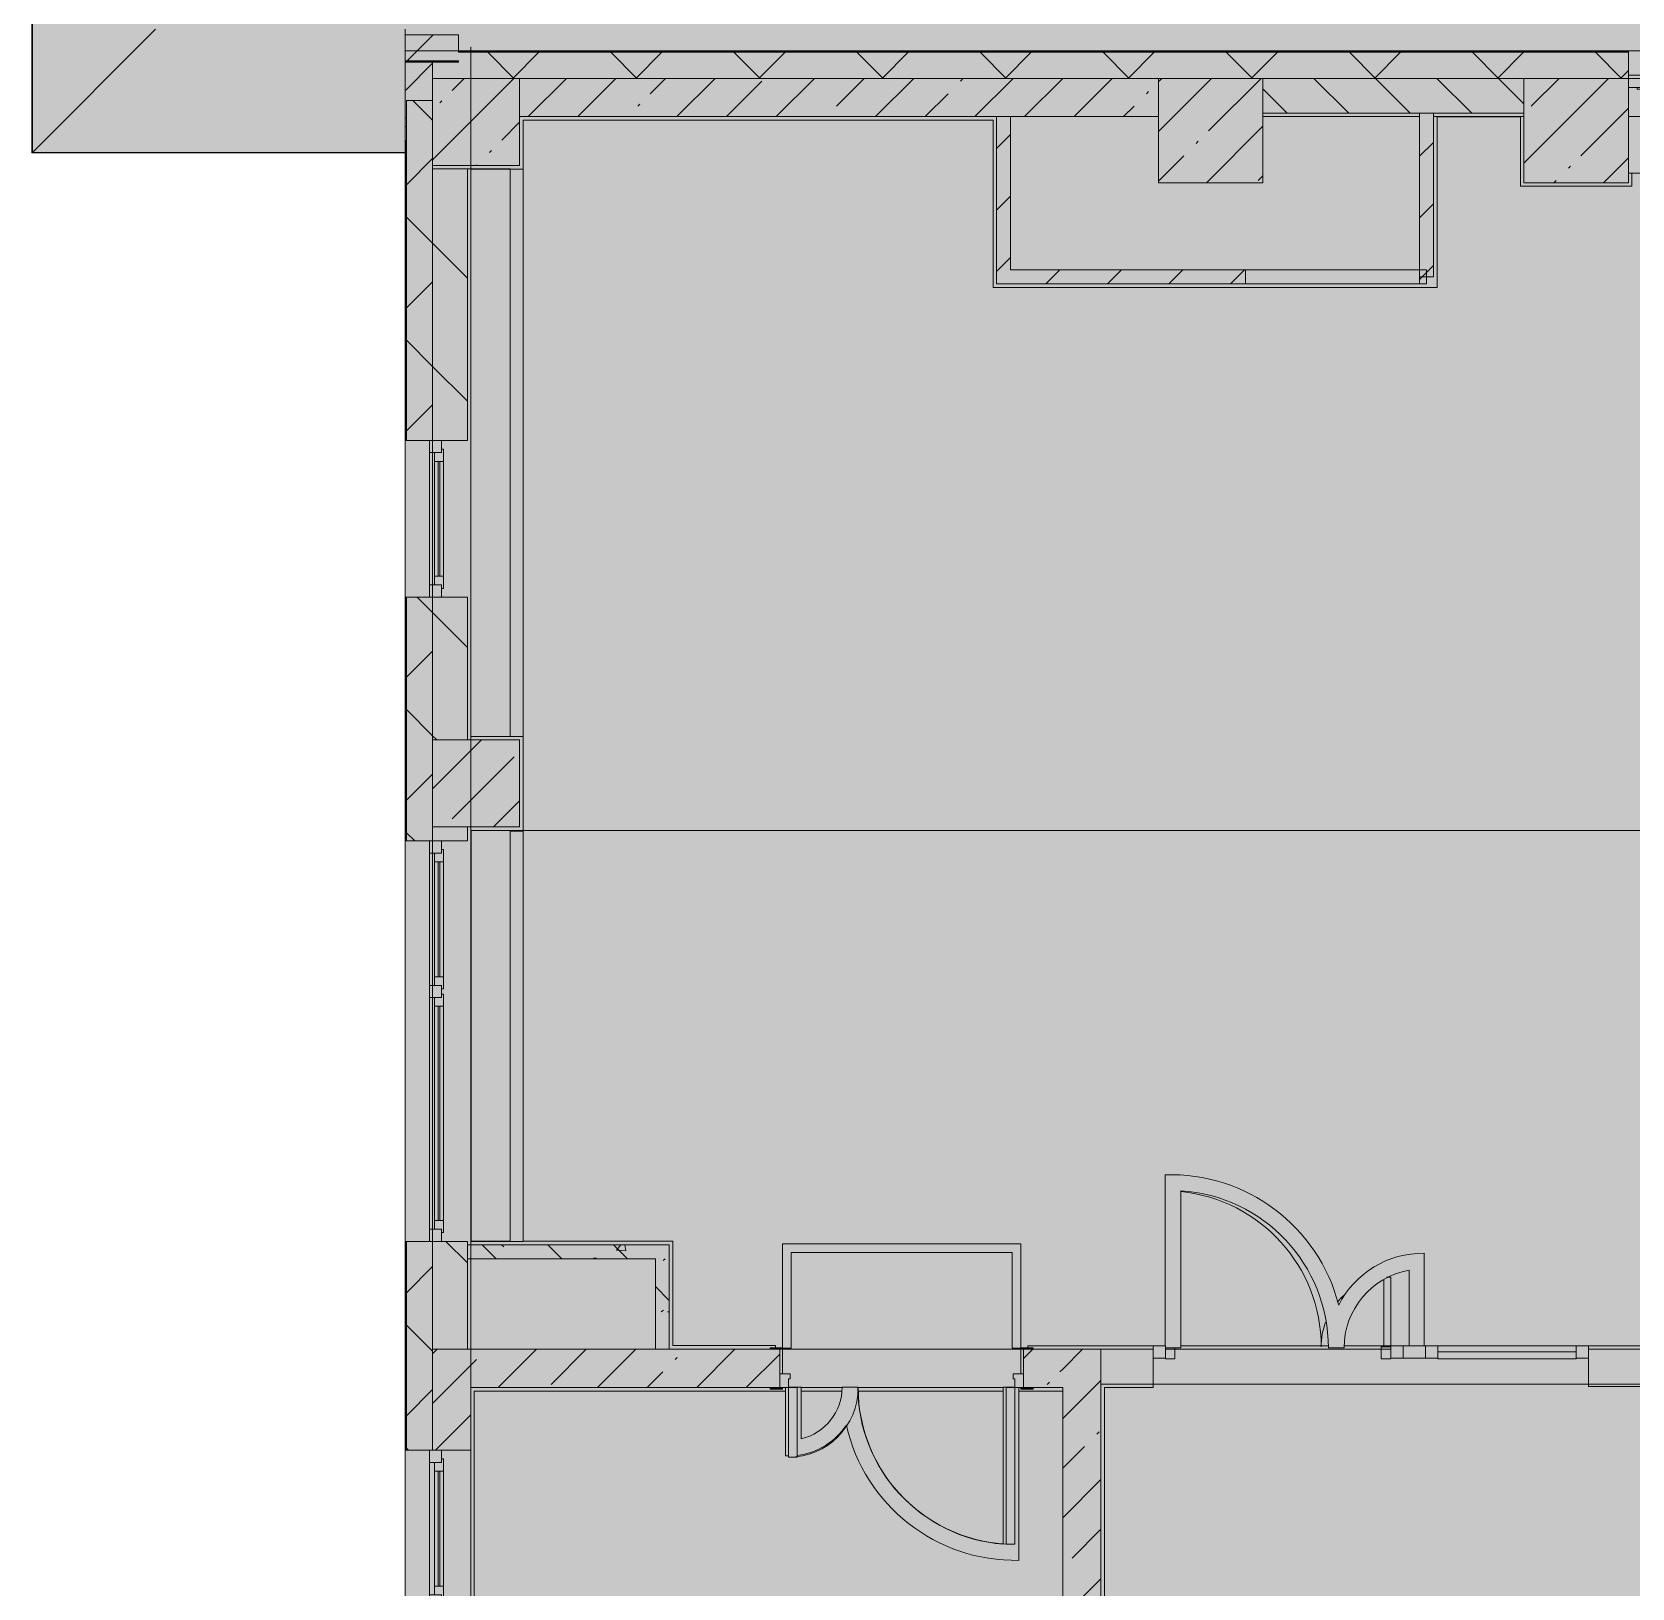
# Model space of a CAD drawing. Header units: millimetres. Extents: x -8624 to 194831, y -8553 to 29000.
# Drawn here: x -2411 to 6781, y 6529 to 15466 of the extents above; entities that cross this region are included whole.
import ezdxf

# ---------------------------------------------------------------- set-up
doc = ezdxf.new("R2010")
doc.units = ezdxf.units.MM
for name, color, linetype, lineweight in [('A-DETL', 7, 'Continuous', 5), ('A-GENM', 7, 'Continuous', 5), ('A-WALL', 7, 'Continuous', 5), ('I-WALL', 7, 'Continuous', 5), ('S-COLS', 7, 'Continuous', 5), ('Оси', 7, 'Continuous', 9)]:
    doc.layers.add(name, color=color, linetype=linetype, lineweight=lineweight)
doc.layers.add('A-DETL-GENF-1', color=7, linetype='Continuous', lineweight=9, true_color=0xc0c0c0, transparency=0.4)
for name, color, linetype, lineweight, true_color in [('A-DETL-GENF-2', 7, 'Continuous', 5, 0xb7b7b7), ('A-DOOR-2', 7, 'Continuous', 5, 0xe2e2e2), ('A-DOOR-3', 7, 'Continuous', 5, 0xb7b7b7), ('A-DOOR-FRAM-1', 7, 'Continuous', 5, 0xe2e2e2), ('A-DOOR-FRAM-3', 7, 'Continuous', 5, 0xb7b7b7), ('A-FLOR-1', 7, 'Continuous', 5, 0xb7b7b7), ('A-GENM-1', 7, 'Continuous', 5, 0x737373), ('A-GENM-2', 7, 'Continuous', 5, 0xa1a1a1), ('A-GLAZ-1', 7, 'Continuous', 5, 0x737373), ('A-GLAZ-CURT-1', 7, 'Continuous', 5, 0x737373), ('A-GLAZ-CWMG-2', 7, 'Continuous', 5, 0x737373), ('A-WALL-1', 7, 'Continuous', 5, 0x737373), ('A-WALL-3', 7, 'Continuous', 9, 0x737373), ('A-WALL-4', 7, 'Continuous', 5, 0xa1a1a1), ('I-WALL-2', 7, 'Continuous', 5, 0x737373), ('I-WALL-3', 7, 'Continuous', 5, 0x787878), ('S-COLS-1', 7, 'Continuous', 5, 0x737373)]:
    doc.layers.add(name, color=color, linetype=linetype, lineweight=lineweight, true_color=true_color)
pattern_1 = [(135, (0, 0), (-353.553, -353.553), [])]
pattern_2 = [(45, (0, 0), (-353.5534, 353.5534), []), (135, (0, 0), (-353.5534, -353.5534), [])]
pattern_3 = [(45, (0, 0), (-285.123, 285.123), []), (45, (285.12, 0), (-285.123, 285.123), [504.031, -100.806, 16.764, -84.042])]
pattern_4 = [(135, (0, 0), (-377.17, -377.17), [533.4, -88.9, 17.78, -88.9]), (135, (0, 376.94), (-377.17, -377.17), []), (50, (0, 0), (637.645, -55.787), [66.675, -733.425]), (355, (0, 0), (-123.35, 668.7), [53.34, -586.74]), (100.451, (53.14, -4.65), (514.3, 612.91), [56.665, -623.315]), (46.184, (0, 177.8), (948.78, -147.15), [100.01, -1100.14]), (96.636, (79.1, 165.5), (830.91, 866), [85, -934.97]), (351.184, (0, 177.8), (830.92, 865.99), [80.01, -880.11]), (21, (88.9, 133.35), (530.65, -357.928), [66.675, -733.425]), (326, (88.9, 133.35), (216.31, 644.66), [53.34, -586.74]), (71.451, (133.1, 103.5), (746.96, 286.724), [56.665, -623.315]), (37.5, (0, 0), (10.8105, 295.9426), [16.764, -562.864, 16.764, -578.866, -588.962]), (37.5, (0, 0), (10.8105, 295.9426), [-1175.258, 16.764, -572.198]), (7.5, (0, 0), (233.869, 350.632), [16.764, -322.834, 16.764, -549.529, -224.472]), (7.5, (0, 0), (233.869, 350.632), [-905.89, 16.764, -207.708]), (327.5, (-198.25, 0), (474.568, -20.051), [16.764, -205.486, 16.764, -676.656, -920.115]), (327.5, (-198.25, 0), (474.568, -20.051), [-915.67, 16.764, -903.35]), (317.5, (-287.15, 0), (518.452, 88.993), [16.764, -272.16, 16.764, -443.738, -653.415]), (317.5, (-287.15, 0), (518.452, 88.993), [-749.427, 16.764, -636.65])]
pattern_5 = [(45, (0, 0), (-176.7767, 176.7767), [])]

# ---------------------------------------------------------------- blocks, each defined once
blk = doc.blocks.new('парапет1 - парапет-18629556-3_1_1_птичка копия 1')
at = {"layer": 'A-GENM'}
for p, q in [((-2411.1, 14772.9), (-2411.1, 27400.1)), ((-268, 14772.9), (-2411.1, 14772.9))]:
    blk.add_line(p, q, dxfattribs=at)
at = {"layer": 'A-GENM-1'}
for p, q in [((-2409.1, 14774.9), (-1701.8, 15482.2)), ((-268, 15482.2), (-268, 15358))]:
    blk.add_line(p, q, dxfattribs=at)
at = {"layer": 'A-GENM-2'}
blk.add_line((-268, 15358), (-268, 14774.9), dxfattribs=at)
blk = doc.blocks.new('BSC_Колонна _Прямоугольная - 500х500-V38-3_1_1_птичка копия 1')
at = {"layer": 'S-COLS'}
h = blk.add_hatch(dxfattribs=at)
h.set_pattern_fill('FP_44', color=256, style=0, pattern_type=2)
h.set_pattern_definition([(45, (-140, -14950), (-285.123, 285.123), []), (45, (145.12, -14950), (-285.123, 285.123), [504.031, -100.806, 16.764, -84.042])])
h.paths.add_polyline_path([(-3.9, -250), (250, -250), (250, 250), (-250, 250), (-250, -250)])
at = {"layer": 'S-COLS-1'}
for p, q in [((250, 250), (-250, 250)), ((-250, 250), (-250, -250)), ((250, -250), (250, 250)), ((-250, -250), (250, -250))]:
    blk.add_line(p, q, dxfattribs=at)
blk = doc.blocks.new('120_Окно_СКБ_1Ст - 120_Окно_СКБ_1Ст 900х2500_h_-20664874-3_1_1_птичка копия 1')
at = {"layer": 'A-GLAZ-1'}
for p, q in [((-450, -127), (-450, -57)), ((-450, -57), (-380, -57)), ((450, -57), (-450, -57)), ((-380, -57), (-380, -127)), ((380, -87), (-380, -87)), ((-380, -87), (-380, -127)), ((-330, -137), (-330, -87)), ((330, -137), (330, -87)), ((380, -127), (380, -57)), ((380, -57), (450, -57)), ((380, -127), (380, -87)), ((450, -57), (450, -127)), ((-380, -127), (-450, -127)), ((-450, -127), (-400, -127)), ((-380, -127), (-400, -127)), ((-400, -127), (-400, -137)), ((-400, -137), (400, -137)), ((400, -137), (-400, -137)), ((-330, -107), (330, -107)), ((330, -117), (-330, -117)), ((450, -127), (380, -127)), ((400, -127), (380, -127)), ((400, -127), (450, -127)), ((400, -137), (400, -127))]:
    blk.add_line(p, q, dxfattribs=at)
blk = doc.blocks.new('120_Окно_СКБ_2Ст - 120_Окно_СКБ_2Ст 2100х2400 _мал створка справа_-22446225-3_1_1_птичка копия 1')
at = {"layer": 'A-GLAZ-1'}
for p, q in [((-1050, -127), (-1050, -57)), ((-1050, -57), (-980, -57)), ((1050, -57), (-1050, -57)), ((-980, -57), (-980, -127)), ((150, -87), (-980, -87)), ((-980, -87), (-980, -127)), ((-930, -137), (-930, -87)), ((100, -137), (100, -87)), ((150, -127), (150, -57)), ((150, -57), (220, -57)), ((150, -127), (150, -87)), ((220, -57), (220, -127)), ((980, -87), (220, -87)), ((220, -87), (220, -127)), ((270, -137), (270, -87)), ((930, -137), (930, -87)), ((980, -127), (980, -57)), ((980, -57), (1050, -57)), ((980, -127), (980, -87)), ((1050, -57), (1050, -127)), ((-980, -127), (-1050, -127)), ((-1050, -127), (-1000, -127)), ((-980, -127), (-1000, -127)), ((-1000, -127), (-1000, -137)), ((-1000, -137), (170, -137)), ((170, -137), (-1000, -137)), ((-930, -107), (100, -107)), ((100, -117), (-930, -117)), ((220, -127), (150, -127)), ((170, -127), (150, -127)), ((170, -127), (200, -127)), ((170, -137), (170, -127)), ((220, -127), (200, -127)), ((200, -127), (200, -137)), ((200, -137), (1000, -137)), ((1000, -137), (200, -137)), ((270, -107), (930, -107)), ((930, -117), (270, -117)), ((1050, -127), (980, -127)), ((1000, -127), (980, -127)), ((1000, -127), (1050, -127)), ((1000, -137), (1000, -127))]:
    blk.add_line(p, q, dxfattribs=at)
blk = doc.blocks.new('120_Окно_СКБ_2Ст - 120_Окно_СКБ_2Ст 2300х2500 _мал створка справа_-22272277-3_1_1_птичка копия 1')
at = {"layer": 'A-GLAZ-1'}
for p, q in [((-1150, -127), (-1150, -57)), ((-1150, -57), (-1080, -57)), ((1150, -57), (-1150, -57)), ((-1080, -57), (-1080, -127)), ((250, -87), (-1080, -87)), ((-1080, -87), (-1080, -127)), ((-1030, -137), (-1030, -87)), ((200, -137), (200, -87)), ((250, -127), (250, -57)), ((250, -57), (320, -57)), ((250, -127), (250, -87)), ((320, -57), (320, -127)), ((1080, -87), (320, -87)), ((320, -87), (320, -127)), ((370, -137), (370, -87)), ((1030, -137), (1030, -87)), ((1080, -127), (1080, -57)), ((1080, -57), (1150, -57)), ((1080, -127), (1080, -87)), ((1150, -57), (1150, -127)), ((-1080, -127), (-1150, -127)), ((-1150, -127), (-1100, -127)), ((-1080, -127), (-1100, -127)), ((-1100, -127), (-1100, -137)), ((-1100, -137), (270, -137)), ((270, -137), (-1100, -137)), ((-1030, -107), (200, -107)), ((200, -117), (-1030, -117)), ((320, -127), (250, -127)), ((270, -127), (250, -127)), ((270, -127), (300, -127)), ((270, -137), (270, -127)), ((320, -127), (300, -127)), ((300, -127), (300, -137)), ((300, -137), (1100, -137)), ((1100, -137), (300, -137)), ((370, -107), (1030, -107)), ((1030, -117), (370, -117)), ((1150, -127), (1080, -127)), ((1100, -127), (1080, -127)), ((1100, -127), (1150, -127)), ((1100, -137), (1100, -127))]:
    blk.add_line(p, q, dxfattribs=at)
blk = doc.blocks.new('110_Дверь_СКБ_2Ст - Д-1 Лестничная клетка EIS60-24280000-3_1_1_птичка копия 1')
at = {"layer": 'A-DOOR-2'}
for points in [[(-637.5, 1010), (-637.5, 110), (-587.5, 110), (-587.5, 1010)], [(612.5, 510), (612.5, 110), (662.5, 110), (662.5, 510)], [(712.5, 30), (697.5, 30), (697.5, -110), (712.5, -110)]]:
    blk.add_hatch(color=256, dxfattribs=at).paths.add_polyline_path(points)
h = blk.add_hatch(color=256, dxfattribs=at)
h.paths.add_polyline_path([(712.5, 110), (662.5, 110), (662.5, 60), (652.5, 60), (652.5, 30), (712.5, 30)])
h.paths.add_polyline_path([(-687.5, 110), (-687.5, 30), (-627.5, 30), (-627.5, 60), (-637.5, 60), (-637.5, 110), (-657.3, 110)])
at = {"layer": 'A-DOOR-FRAM-1'}
for points in [[(-742.5, 118), (-742.5, 110), (-672.5, 110), (-672.5, 118)], [(697.5, 118), (697.5, 110), (767.5, 110), (767.5, 118)], [(-672.5, 30), (-687.5, 30), (-687.5, -110), (-672.5, -110)], [(-672.5, -110), (-742.5, -110), (-742.5, -118), (-672.5, -118)], [(697.5, -110), (697.5, -118), (767.5, -118), (767.5, -110)]]:
    blk.add_hatch(color=256, dxfattribs=at).paths.add_polyline_path(points)
at = {"layer": 'A-DOOR-3'}
for p, q in [((-637.5, 1010), (-637.5, 110)), ((-587.5, 1010), (-637.5, 1010)), ((-587.5, 110), (-587.5, 1010)), ((662.5, 510), (612.5, 510)), ((612.5, 510), (612.5, 110)), ((662.5, 110), (662.5, 510)), ((-637.5, 110), (-587.5, 110)), ((612.5, 110), (662.5, 110))]:
    blk.add_line(p, q, dxfattribs=at)
for centre, radius, start, end in [((-637.5, 110), 900, 0, 90), ((662.5, 110), 400, 90, 180)]:
    blk.add_arc(centre, radius, start, end, dxfattribs=at)
at = {"layer": 'A-DOOR-FRAM-3'}
for p, q in [((-672.5, 118), (-742.5, 118)), ((-742.5, 118), (-742.5, 110)), ((-742.5, 110), (-672.5, 110)), ((-637.5, 110), (-687.5, 110)), ((-687.5, 110), (-687.5, 30)), ((-672.5, 110), (-672.5, 118)), ((-637.5, 60), (-637.5, 110)), ((662.5, 110), (662.5, 60)), ((712.5, 110), (662.5, 110)), ((767.5, 118), (697.5, 118)), ((697.5, 118), (697.5, 110)), ((697.5, 110), (767.5, 110)), ((712.5, 30), (712.5, 110)), ((767.5, 110), (767.5, 118)), ((-687.5, 30), (-627.5, 30)), ((-672.5, 30), (-687.5, 30)), ((-687.5, 30), (-687.5, -110)), ((-672.5, -110), (-672.5, 30)), ((-627.5, 60), (-637.5, 60)), ((-627.5, 30), (-627.5, 60)), ((662.5, 60), (652.5, 60)), ((652.5, 60), (652.5, 30)), ((652.5, 30), (712.5, 30)), ((712.5, 30), (697.5, 30)), ((697.5, 30), (697.5, -110)), ((712.5, -110), (712.5, 30)), ((-672.5, -110), (-742.5, -110)), ((-742.5, -110), (-742.5, -118)), ((-742.5, -118), (-672.5, -118)), ((-687.5, -110), (-672.5, -110)), ((-672.5, -118), (-672.5, -110)), ((697.5, -110), (712.5, -110)), ((767.5, -110), (697.5, -110)), ((697.5, -110), (697.5, -118)), ((697.5, -118), (767.5, -118)), ((767.5, -118), (767.5, -110))]:
    blk.add_line(p, q, dxfattribs=at)
blk = doc.blocks.new('120_Окно_СКБ_1Ст - 120_Окно_СКБ_1Ст_900х2500_h_-20705657-3_1_1_птичка копия 1')
at = {"layer": 'A-GLAZ-1'}
for p, q in [((-450, -127), (-450, -57)), ((-450, -57), (-380, -57)), ((450, -57), (-450, -57)), ((-380, -57), (-380, -127)), ((380, -87), (-380, -87)), ((-380, -87), (-380, -127)), ((-330, -137), (-330, -87)), ((330, -137), (330, -87)), ((380, -127), (380, -57)), ((380, -57), (450, -57)), ((380, -127), (380, -87)), ((450, -57), (450, -127)), ((-380, -127), (-450, -127)), ((-450, -127), (-400, -127)), ((-380, -127), (-400, -127)), ((-400, -127), (-400, -137)), ((-400, -137), (400, -137)), ((400, -137), (-400, -137)), ((-330, -107), (330, -107)), ((330, -117), (-330, -117)), ((450, -127), (380, -127)), ((400, -127), (380, -127)), ((400, -127), (450, -127)), ((400, -137), (400, -127))]:
    blk.add_line(p, q, dxfattribs=at)
blk = doc.blocks.new('BSC_Колонна _Прямоугольная - 500х500-V102-3_1_1_птичка копия 1')
at = {"layer": 'S-COLS'}
h = blk.add_hatch(dxfattribs=at)
h.set_pattern_fill('FP_100', color=256, style=0, pattern_type=2)
h.set_pattern_definition([(45, (-140, -11150), (-285.123, 285.123), []), (45, (145.12, -11150), (-285.123, 285.123), [504.031, -100.806, 16.764, -84.042])])
h.paths.add_polyline_path([(-3.9, -250), (250, -250), (250, 250), (-250, 250), (-250, -250)])
at = {"layer": 'S-COLS-1'}
for p, q in [((250, 250), (-250, 250)), ((-250, 250), (-250, -250)), ((250, -250), (250, 250)), ((-250, -250), (250, -250))]:
    blk.add_line(p, q, dxfattribs=at)
blk = doc.blocks.new('Прямоугольный импост - 50 x 70 мм-V132-3_1_1_птичка копия 1')
at = {"layer": 'A-GLAZ-CWMG-2'}
for p, q in [((-70, 35), (0, 35)), ((-70, -35), (-70, 35)), ((0, 35), (0, -35)), ((0, -35), (-70, -35))]:
    blk.add_line(p, q, dxfattribs=at)
blk = doc.blocks.new('Дверь_Витражная_остекление_ - ДВН_ДАО_Главный вход_1200 в свету-V133-3_1_1_птичка копия 1')
at = {"layer": 'A-DOOR-2'}
blk.add_hatch(color=256, dxfattribs=at).paths.add_polyline_path([(647.5, 30), (647.5, 430), (634.8, 430), (607.5, 415.6), (607.5, 30)])
at = {"layer": 'A-DETL-GENF-2'}
for p, q in [((607.5, 415.6), (607.5, 30)), ((647.5, 430), (634.8, 430)), ((647.5, 35), (647.5, 430)), ((-592.5, -40), (-592.5, 22.6)), ((592.5, -40), (592.5, 30)), ((592.5, 30), (647.5, 30)), ((607.5, 30), (647.5, 30)), ((-647.5, -40), (-592.5, -40)), ((647.5, -40), (592.5, -40))]:
    blk.add_line(p, q, dxfattribs=at)
at = {"layer": 'A-DOOR-3'}
blk.add_line((647.5, 430), (647.5, 35), dxfattribs=at)
for centre, radius, start, end in [((-647.5, 30), 895, 360, 84.26447), ((647.5, 30), 400, 90, 93.42902), ((647.5, 30), 400, 132.2351, 140.38714), ((647.5, 30), 400, 159.41816, 180)]:
    blk.add_arc(centre, radius, start, end, dxfattribs=at)
blk = doc.blocks.new('Системная панель - Стемалит - 40мм-32257327-3_1_1_птичка копия 1')
at = {"layer": 'A-GLAZ-CURT-1'}
for p, q in [((65, 35), (-65, 35)), ((-65, 35), (-65, -35)), ((65, -35), (65, 35)), ((-65, -35), (65, -35))]:
    blk.add_line(p, q, dxfattribs=at)
blk = doc.blocks.new('Прямоугольный импост - 50 x 70 мм-31687886-3_1_1_птичка копия 1')
at = {"layer": 'A-GLAZ-CWMG-2'}
for p, q in [((-35, 35), (35, 35)), ((-35, -35), (-35, 35)), ((35, 35), (35, -35)), ((35, -35), (-35, -35))]:
    blk.add_line(p, q, dxfattribs=at)
blk = doc.blocks.new('Прямоугольный импост - 50 x 70 мм-31701779-3_1_1_птичка копия 1')
at = {"layer": 'A-GLAZ-CWMG-2'}
for p, q in [((0, 35), (-70, 35)), ((-70, 35), (-70, -35)), ((0, -35), (0, 35)), ((-70, -35), (0, -35))]:
    blk.add_line(p, q, dxfattribs=at)
blk = doc.blocks.new('Системная панель - Стекло - 40мм-V134-3_1_1_птичка копия 1')
at = {"layer": 'A-GLAZ-CURT-1'}
for p, q in [((397.5, 0), (-397.5, 0)), ((-397.5, 0), (-397.5, -40)), ((397.5, -40), (397.5, 0)), ((-397.5, -40), (397.5, -40))]:
    blk.add_line(p, q, dxfattribs=at)
blk = doc.blocks.new('Прямоугольный импост - 50 x 70 мм-31702100-3_1_1_птичка копия 1')
at = {"layer": 'A-GLAZ-CWMG-2'}
for p, q in [((-35, 35), (35, 35)), ((-35, -35), (-35, 35)), ((35, 35), (35, -35)), ((35, -35), (-35, -35))]:
    blk.add_line(p, q, dxfattribs=at)
blk = doc.blocks.new('Прямоугольный импост - 50 x 70 мм-31720914-3_1_1_птичка копия 1')
at = {"layer": 'A-GLAZ-CWMG-2'}
blk.add_line((32940, 7920), (32145, 7920), dxfattribs=at)
blk = doc.blocks.new('Зашивка приборов отопления35 - Зашивка приборов отопления-33324623-3_1_1_птичка копия 1')
at = {"layer": 'A-WALL-1'}
for p, q in [((34187.8, 26793.4), (34187.8, 26567.4)), ((37447.8, 26793.4), (34187.8, 26793.4)), ((37447.8, 26567.4), (37447.8, 26793.4)), ((34187.8, 26567.4), (37447.8, 26567.4)), ((37447.8, 26567.4), (34187.8, 26567.4)), ((34187.8, 26567.4), (34187.8, 26492.4)), ((37447.8, 26492.4), (37447.8, 26567.4)), ((34187.8, 26492.4), (37447.8, 26492.4))]:
    blk.add_line(p, q, dxfattribs=at)
blk = doc.blocks.new('Зашивка приборов отопления36 - Зашивка приборов отопления-33324807-3_1_1_птичка копия 1')
at = {"layer": 'A-WALL-1'}
for p, q in [((34187.8, 26793.4), (34187.8, 26567.4)), ((36548.8, 26793.4), (34187.8, 26793.4)), ((36548.8, 26567.4), (36548.8, 26793.4)), ((34187.8, 26567.4), (36548.8, 26567.4)), ((36545.1, 26567.4), (34187.8, 26567.4)), ((34187.8, 26567.4), (34187.8, 26492.4)), ((36545.1, 26492.4), (36545.1, 26567.4)), ((34187.8, 26492.4), (36545.1, 26492.4))]:
    blk.add_line(p, q, dxfattribs=at)

msp = doc.modelspace()

# ---------------------------------------------------------------- hatches: boundary and pattern name
at = {"layer": 'A-DETL-GENF-1'}
for points in [[(-309.4, 14774.9), (-268, 14774.9), (-268, 15358), (38760, 15358), (38760, 23888.3), (33928.1, 23888.3), (33928.1, 27398.1), (-2409.1, 27398.1), (-2409.1, 14774.9), (-1200.5, 14774.9)], [(38005.7, -258), (38310, -258), (38310, 15358), (-268, 15358), (-268, -258), (37114.6, -258)]]:
    msp.add_hatch(color=256, dxfattribs=at).paths.add_polyline_path(points)
at = {"layer": 'A-WALL'}
h = msp.add_hatch(dxfattribs=at)
h.set_pattern_fill('FP_27', color=256, style=0, pattern_type=2)
h.set_pattern_definition(pattern_2)
h.paths.add_polyline_path([(29244, 15200), (32110, 15200), (32110, 15350), (30017, 15349), (30017, 15288), (30010, 15285), (29237, 15288), (29237, 15350), (25610.3, 15349), (25610.3, 15288), (25603.3, 15285), (24430.3, 15288), (24430.3, 15350), (19790, 15349), (19790, 15288), (19783, 15285), (19010, 15288), (19010, 15350), (14783, 15349), (14783, 15288), (14776, 15285), (14603, 15288), (14602.8, 15350), (12860, 15350), (12860, 15200), (29237, 15200)])
h.paths.add_polyline_path([(38310, 15200), (38310, 15350), (37810, 15350), (37810, 15200), (38005.7, 15200)])
h.paths.add_polyline_path([(33104.9, 15200), (33240, 15200), (33235, 15350), (33010, 15350), (33010, 15200)])
h.paths.add_polyline_path([(34660, 15200), (35410, 15200), (35410, 15350), (34660, 15350)])
h.paths.add_polyline_path([(4145.8, 15200), (6760, 15200), (6760, 15350), (40, 15350), (40, 15293), (-110, 15293), (-110, 15200), (2363.7, 15200)])
h.paths.add_polyline_path([(8260, 15200), (8260, 15350), (7660, 15350), (7660, 15200), (7710, 15200)])
h.paths.add_polyline_path([(9760, 15200), (9760, 15350), (9160, 15350), (9160, 15200), (9492.1, 15200)])
h.paths.add_polyline_path([(33610, 15200), (33760, 15200), (33760, 15350), (33610, 15350)])
h = msp.add_hatch(dxfattribs=at)
h.set_pattern_fill('FP_25', color=256, style=0, pattern_type=2)
h.set_pattern_definition([(135, (0, 0), (-176.7767, -176.7767), [])])
h.paths.add_polyline_path([(13056.3, 15000), (13710, 15000), (13710, 15200), (12860, 15200), (12860, 15000), (12961.3, 15000)])
h.paths.add_polyline_path([(5560, 15000), (6160, 15000), (6160, 15200), (4660, 15200), (4660, 15000)])
h.paths.add_polyline_path([(7660, 15000), (8260, 15000), (8260, 15200), (7660, 15200)])
h.paths.add_polyline_path([(9760, 15000), (9760, 15200), (9160, 15200), (9160, 15000), (9492.1, 15000)])
h = msp.add_hatch(dxfattribs=at)
h.set_pattern_fill('FP_27', color=256, style=0, pattern_type=2)
h.set_pattern_definition(pattern_2)
h.paths.add_polyline_path([(-268, 14973), (-260, 14973), (-260, 15073), (-268, 15073), (-268, 15051.7)])
h = msp.add_hatch(dxfattribs=at)
h.set_pattern_fill('FP_27', color=256, style=0, pattern_type=2)
h.set_pattern_definition(pattern_2)
h.paths.add_polyline_path([(-260, -100), (-110, -100), (-110, 5220), (-260, 5220), (-260, 356.9)])
h.paths.add_polyline_path([(-110, 7320), (-110, 8520), (-260, 8520), (-260, 7320)])
h.paths.add_polyline_path([(-260, 10820), (-110, 10820), (-110, 12220), (-260, 12220), (-260, 11241.9)])
h.paths.add_polyline_path([(-260, 13120), (-110, 13120), (-110, 15073), (-260, 15073), (-260, 13418.9)])
h = msp.add_hatch(dxfattribs=at)
h.set_pattern_fill('FP_27', color=256, style=0, pattern_type=2)
h.set_pattern_definition(pattern_2)
h.paths.add_polyline_path([(-260, 14923), (-260, 14973), (-268, 14973), (-268, 14923)])
at = {"layer": 'I-WALL'}
h = msp.add_hatch(dxfattribs=at)
h.set_pattern_fill('FP_27', color=256, style=0, pattern_type=2)
h.set_pattern_definition(pattern_2)
h.paths.add_polyline_path([(-257.7, 15300), (40, 15300), (40, 15450), (-268, 15450), (-268, 15300)])
h = msp.add_hatch(dxfattribs=at)
h.set_pattern_fill('FP_23', color=256, style=0, pattern_type=2)
h.set_pattern_definition(pattern_3)
h.paths.add_polyline_path([(-260, 15073), (-110, 15073), (-110, 15293), (-268, 15293), (-263, 15073)])
h = msp.add_hatch(dxfattribs=at)
h.set_pattern_fill('FP_23', color=256, style=0, pattern_type=2)
h.set_pattern_definition(pattern_3)
h.paths.add_polyline_path([(4060, 14980), (4060, 15200), (390, 15200), (390, 14980), (3210, 14980)])
h = msp.add_hatch(dxfattribs=at)
h.set_pattern_fill('FP_28', color=256, style=0, pattern_type=2)
h.set_pattern_definition(pattern_5)
h.paths.add_polyline_path([(5640, 14060), (5640, 15000), (5560, 15000), (5560, 14060)])
h = msp.add_hatch(dxfattribs=at)
h.set_pattern_fill('FP_28', color=256, style=0, pattern_type=2)
h.set_pattern_definition(pattern_5)
h.paths.add_polyline_path([(3210, 14100), (3210, 14980), (3130, 14980), (3130, 14100)])
h = msp.add_hatch(dxfattribs=at)
h.set_pattern_fill('FP_26', color=256, style=0, pattern_type=2)
h.set_pattern_definition(pattern_1)
h.paths.add_polyline_path([(90, 7900), (90, 8520), (-110, 8520), (-110, 7900)])
h.paths.add_polyline_path([(-110, 10820), (90, 10820), (90, 10900), (-110, 10900)])
h.paths.add_polyline_path([(-110, 11400), (90, 11400), (90, 12220), (-110, 12220), (-110, 11786.2)])
h.paths.add_polyline_path([(90, 13120), (90, 14680), (-110, 14680), (-110, 13120)])
h = msp.add_hatch(dxfattribs=at)
h.set_pattern_fill('FP_28', color=256, style=0, pattern_type=2)
h.set_pattern_definition(pattern_5)
h.paths.add_polyline_path([(4560, 14020), (4560, 14100), (3130, 14100), (3130, 14020), (4145.8, 14020)])
h.paths.add_polyline_path([(5600, 14020), (5600, 14100), (5560, 14100), (5560, 14020)])
h = msp.add_hatch(dxfattribs=at)
h.set_pattern_fill('FP_23', color=256, style=0, pattern_type=2)
h.set_pattern_definition(pattern_3)
h.paths.add_polyline_path([(-110, -100), (110, -100), (110, 5220), (-110, 5220), (-110, 356.9)])
h.paths.add_polyline_path([(110, 7320), (110, 7900), (-110, 7900), (-110, 7320)])
h = msp.add_hatch(dxfattribs=at)
h.set_pattern_fill('FP_23', color=256, style=0, pattern_type=2)
h.set_pattern_definition(pattern_3)
h.paths.add_polyline_path([(3340, 7680), (3510, 7680), (3510, 7900), (3285, 7900), (3285, 7680)])
h.paths.add_polyline_path([(136.1, 7680), (1885, 7680), (1885, 7900), (110, 7900), (110, 7680)])
h = msp.add_hatch(dxfattribs=at)
h.set_pattern_fill('FP_23', color=256, style=0, pattern_type=2)
h.set_pattern_definition(pattern_3)
h.paths.add_polyline_path([(3510, -100), (3730, -100), (3730, 7900), (3510, 7900), (3510, 120)])
h = msp.add_hatch(dxfattribs=at)
h.set_pattern_fill('FP_26', color=256, style=0, pattern_type=2)
h.set_pattern_definition(pattern_1)
h.paths.add_polyline_path([(6530, 7700), (7660, 7700), (7660, 7900), (6530, 7900)])
h.paths.add_polyline_path([(16660, 7700), (16660, 7900), (15009.3, 7900), (15009.3, 7700), (16620.5, 7700)])
h.paths.add_polyline_path([(10560, 7700), (12160, 7700), (12160, 7900), (11460, 7900), (11460, 7830), (10660, 7830), (10660, 7900), (8260, 7900), (8260, 7700), (9860, 7700)])
h.paths.add_polyline_path([(13569.3, 7700), (13569.3, 7900), (12760, 7900), (12760, 7700), (13056.3, 7700)])
h.paths.add_polyline_path([(3730, 7700), (4030, 7700), (4030, 7900), (3730, 7900)])
at = {"layer": 'I-WALL-3'}
h = msp.add_hatch(dxfattribs=at)
h.set_pattern_fill('FP_33', color=256, style=0, pattern_type=2)
h.set_pattern_definition(pattern_4)
h.paths.add_polyline_path([(1170, 8420), (1250, 8420), (1250, 8500), (90, 8500), (90, 8420), (581.6, 8420)])
h = msp.add_hatch(dxfattribs=at)
h.set_pattern_fill('FP_33', color=256, style=0, pattern_type=2)
h.set_pattern_definition(pattern_4)
h.paths.add_polyline_path([(1250, 7900), (1250, 8420), (1170, 8420), (1170, 7900)])
at = {"layer": 'S-COLS'}
h = msp.add_hatch(dxfattribs=at)
h.set_pattern_fill('FP_23', color=256, style=0, pattern_type=2)
h.set_pattern_definition(pattern_3)
h.paths.add_polyline_path([(4060, 14600), (4660, 14600), (4660, 15200), (4060, 15200)])
h = msp.add_hatch(dxfattribs=at)
h.set_pattern_fill('FP_23', color=256, style=0, pattern_type=2)
h.set_pattern_definition(pattern_3)
h.paths.add_polyline_path([(6760, 14600), (6760, 15200), (6160, 15200), (6160, 14600)])

# ---------------------------------------------------------------- linework, layer by layer
at = {"layer": 'A-DETL'}
for p, q in [((-2409.1, 27398.1), (-2409.1, 14774.9)), ((-268, 14774.9), (-268, 15358)), ((-268, 15358), (38310, 15358)), ((-2409.1, 14774.9), (-268, 14774.9))]:
    msp.add_line(p, q, dxfattribs=at)
at = {"layer": 'A-FLOR-1'}
for p, q in [((3111, 14959), (411, 14959)), ((411, 14959), (411, 14679)), ((3111, 13999), (3111, 14959)), ((6140, 14979), (5661, 14979)), ((5661, 14979), (5661, 13999)), ((6140, 14580), (6140, 14979)), ((12941.2, 14980), (6760, 14980)), ((110, 14680), (110, 11420)), ((335, 14680), (110, 14680)), ((335, 11420), (335, 14680)), ((6760, 14655), (12941.2, 14655)), ((6780, 14655), (6780, 14580)), ((6780, 14580), (6140, 14580)), ((5661, 13999), (3111, 13999)), ((110, 11420), (335, 11420)), ((411, 11419), (411, 10880)), ((111, 10880), (111, 8521)), ((335, 10880), (111, 10880)), ((335, 8521), (335, 10880)), ((12961.3, 10880), (336, 10880)), ((4098.1, 8902), (4098.1, 7920)), ((4188.1, 7907.6), (4188.1, 8810.8)), ((111, 8521), (335, 8521)), ((411, 8521), (1270, 8521)), ((1270, 8521), (1270, 7921)), ((1899.8, 8506.5), (1899.8, 7908)), ((3269.7, 8506.5), (1899.8, 8506.5)), ((1949.8, 7906.5), (1949.8, 8456.5)), ((1949.8, 8456.5), (3219.7, 8456.5)), ((3219.7, 8456.5), (3219.7, 7906.5)), ((3269.7, 7906.5), (3269.7, 8506.5)), ((5587.3, 7920), (5587.3, 8451.5)), ((5499.8, 8354.4), (5499.8, 7920)), ((1270, 7921), (1860, 7921)), ((1860, 7921), (1860, 7908)), ((1900, 7906.5), (1949.8, 7906.5)), ((3219.7, 7906.5), (3269.7, 7906.5)), ((3310, 7908), (3310, 7920)), ((3310, 7920), (4030, 7920)), ((4100, 7907.6), (4188.1, 7907.6)), ((4188.1, 7920), (5035.7, 7920)), ((5036.4, 7907.6), (5126.4, 7907.6)), ((5127.4, 7920), (5395, 7920)), ((13584.2, 7920), (6530, 7920)), ((1917, 7659), (130, 7659)), ((130, 7659), (130, 5520)), ((1917, 7680), (1917, 7288.3)), ((2007, 7682.7), (1935, 7682.7)), ((2007, 7385.6), (2007, 7682.7)), ((2240.9, 7659), (2007, 7659)), ((2333.2, 7682.7), (2243.2, 7682.7)), ((3168.2, 7659), (2334.6, 7659)), ((3235, 7682.7), (3168.2, 7682.7)), ((3168.2, 7682.7), (3168.2, 6780.4)), ((3258.2, 6687.9), (3258.2, 7680)), ((3510, 7659), (3258.2, 7659)), ((4030, 7680), (3750, 7680)), ((3750, 7680), (3750, 140.5)), ((4030, 7700), (4030, 7680)), ((6530, 7685.5), (6530, 7700)), ((7015, 7685.5), (6530, 7685.5))]:
    msp.add_line(p, q, dxfattribs=at)
for centre, radius, start, end in [((4131.4, 7907.6), 995, 14.33829, 91.91881), ((4131.4, 7907.6), 905, 360, 86.40894), ((5580.4, 7907.6), 544, 89.27649, 153.06648), ((5580.4, 7907.6), 454, 100.22924, 180), ((1938.2, 7682.7), 305, 283.0427, 0), ((3238.2, 7682.7), 905, 180, 265.56313), ((1938.2, 7682.7), 395, 276.84991, 326.45952), ((3238.2, 7682.7), 995, 192.67054, 271.1511), ((1938.2, 7682.7), 395, 266.92799, 269.53797)]:
    msp.add_arc(centre, radius, start, end, dxfattribs=at)
at = {"layer": 'A-WALL-1'}
for p, q in [((6760, 15200), (6760, 15358)), ((390, 15200), (4660, 15200)), ((4660, 15200), (4660, 15000)), ((6160, 15000), (6160, 15200)), ((6760, 15200), (6160, 15200)), ((4660, 15000), (5560, 15000)), ((5640, 15000), (6160, 15000)), ((-268, 14772.9), (-268, -258)), ((-110, 14680), (-110, 14700)), ((-268, 13120), (-110, 13120)), ((-110, 13120), (-110, 12220)), ((-110, 12220), (-268, 12220)), ((-268, 10820), (-110, 10820)), ((-110, 10820), (-110, 8520)), ((-110, 8520), (-268, 8520)), ((-268, 7320), (-110, 7320))]:
    msp.add_line(p, q, dxfattribs=at)
at = {"layer": 'A-WALL-3'}
for p, q in [((40, 15358), (40, 15350)), ((6760, 15353), (40, 15353)), ((6760, 15350), (40, 15350)), ((-268, 15300), (40, 15300)), ((-268, 15295), (40, 15295)), ((40, 15293), (-110, 15293)), ((-110, 15293), (-110, 15200)), ((40, 15300), (40, 15293)), ((6160, 15200), (4660, 15200)), ((4660, 15200), (6160, 15200)), ((-260, 15073), (-260, 13120)), ((-260, 15073), (-110, 15073)), ((5640, 15000), (5560, 15000)), ((-268, 14973), (-260, 14973)), ((-268, 14923), (-260, 14923)), ((3210, 14980), (3130, 14980)), ((-268, 14843), (-260, 14843)), ((-263, 14843), (-263, 13120)), ((-110, 13120), (-110, 14680)), ((-263, 12220), (-263, 10820)), ((-260, 12220), (-260, 10820)), ((-110, 11400), (-110, 12220)), ((-110, 10820), (-110, 10900)), ((-263, 8520), (-263, 7320)), ((-260, 8520), (-260, 7320)), ((-110, 7320), (-110, 8520)), ((90, 8500), (90, 8420)), ((-110, 7900), (90, 7900)), ((1170, 7900), (1250, 7900)), ((3730, 7900), (3730, 7700))]:
    msp.add_line(p, q, dxfattribs=at)
at = {"layer": 'A-WALL-4'}
msp.add_line((14533, 15358), (40, 15358), dxfattribs=at)
at = {"layer": 'I-WALL-2'}
for p, q in [((40, 15450), (-268, 15450)), ((40, 15358), (40, 15450)), ((-268, 15293), (-110, 15293)), ((4060, 15200), (390, 15200)), ((4060, 14980), (4060, 15200)), ((6760, 15200), (7660, 15200)), ((5560, 15000), (5560, 14020)), ((5640, 14060), (5640, 15000)), ((390, 14980), (3130, 14980)), ((3130, 14980), (3130, 14020)), ((3210, 14100), (3210, 14980)), ((3210, 14980), (4060, 14980)), ((5560, 14980), (4660, 14980)), ((6160, 14980), (5640, 14980)), ((110, 14680), (-110, 14680)), ((90, 13120), (90, 14680)), ((5600, 14100), (3210, 14100)), ((4560, 14020), (4560, 14100)), ((5600, 14020), (5600, 14100)), ((3130, 14020), (5600, 14020)), ((5560, 14060), (5640, 14060)), ((-110, 13120), (90, 13120)), ((-110, 12220), (-110, 13120)), ((90, 12220), (-110, 12220)), ((90, 11400), (90, 12220)), ((110, 11420), (110, 11400)), ((90, 10820), (90, 10900)), ((110, 10900), (110, 8500)), ((-110, 10820), (90, 10820)), ((-110, 8520.6), (-110, 10820)), ((90, 8520), (-110, 8520)), ((90, 8500), (90, 8520)), ((1250, 8500), (90, 8500)), ((1250, 7900), (1250, 8500)), ((90, 7900), (90, 8420)), ((90, 8420), (1170, 8420)), ((110, 8420), (110, 7900)), ((1170, 8420), (1170, 7900)), ((1170, 7900), (90, 7900)), ((1830, 7900), (1250, 7900)), ((1900, 7900), (3270, 7900)), ((4030, 7900), (3340, 7900)), ((4030, 7700), (4030, 7900)), ((4100, 7900), (5395, 7900)), ((7660, 7900), (6530, 7900)), ((6530, 7900), (6530, 7700)), ((110, 120), (110, 7680)), ((110, 7680), (1830, 7680)), ((2242.9, 7680), (2007, 7680)), ((3168.2, 7680), (2333.4, 7680)), ((3340, 7680), (3510, 7680)), ((3510, 7680), (3510, 120)), ((7031, 7700), (3730, 7700)), ((3730, -100), (3730, 7700)), ((-110, 7320), (110, 7320))]:
    msp.add_line(p, q, dxfattribs=at)
at = {"layer": 'S-COLS-1'}
for p, q in [((4660, 15200), (4060, 15200)), ((4060, 15200), (4060, 14600)), ((4660, 14600), (4660, 15200)), ((6760, 15200), (6160, 15200)), ((6160, 15200), (6160, 15000)), ((6760, 14600), (6760, 15200)), ((6160, 15000), (6160, 14600)), ((4060, 14600), (4660, 14600)), ((6160, 14600), (6760, 14600))]:
    msp.add_line(p, q, dxfattribs=at)
at = {"layer": 'Оси'}
msp.add_line((110, 5439), (110, 15380), dxfattribs=at)

# ---------------------------------------------------------------- block references
at = {"layer": 'A-DOOR-3'}
msp.add_blockref('Дверь_Витражная_остекление_ - ДВН_ДАО_Главный вход_1200 в свету-V133-3_1_1_птичка копия 1', (4747.5, 7885), dxfattribs=at)
at = {"layer": 'A-DOOR-3', "rotation": 180}
msp.add_blockref('110_Дверь_СКБ_2Ст - Д-1 Лестничная клетка EIS60-24280000-3_1_1_птичка копия 1', (2597.5, 7790), dxfattribs=at)
at = {"layer": 'A-GENM'}
msp.add_blockref('парапет1 - парапет-18629556-3_1_1_птичка копия 1', (0, 0), dxfattribs=at)
at = {"layer": 'A-GLAZ-1'}
msp.add_blockref('120_Окно_СКБ_1Ст - 120_Окно_СКБ_1Ст_900х2500_h_-20705657-3_1_1_птичка копия 1', (7210, 15275), dxfattribs=at)
at = {"layer": 'A-GLAZ-1', "rotation": 89.99999999999991}
for name, p in [('120_Окно_СКБ_1Ст - 120_Окно_СКБ_1Ст 900х2500_h_-20664874-3_1_1_птичка копия 1', (-185, 12670)), ('120_Окно_СКБ_2Ст - 120_Окно_СКБ_2Ст 2300х2500 _мал створка справа_-22272277-3_1_1_птичка копия 1', (-185, 9670)), ('120_Окно_СКБ_2Ст - 120_Окно_СКБ_2Ст 2100х2400 _мал створка справа_-22446225-3_1_1_птичка копия 1', (-185, 6270))]:
    msp.add_blockref(name, p, dxfattribs=at)
at = {"layer": 'A-GLAZ-CURT-1'}
for name, p in [('Системная панель - Стемалит - 40мм-32257327-3_1_1_птичка копия 1', (5530, 7885)), ('Системная панель - Стекло - 40мм-V134-3_1_1_птичка копия 1', (6062.5, 7885))]:
    msp.add_blockref(name, p, dxfattribs=at)
at = {"layer": 'A-GLAZ-CWMG-2', "rotation": 180}
msp.add_blockref('Прямоугольный импост - 50 x 70 мм-31701779-3_1_1_птичка копия 1', (4030, 7885), dxfattribs=at)
at = {"layer": 'A-GLAZ-CWMG-2', "extrusion": (0, 0, -1), "rotation": 180}
for name, p in [('Прямоугольный импост - 50 x 70 мм-31687886-3_1_1_птичка копия 1', (-5430, 7885)), ('Прямоугольный импост - 50 x 70 мм-31702100-3_1_1_птичка копия 1', (-5630, 7885)), ('Прямоугольный импост - 50 x 70 мм-V132-3_1_1_птичка копия 1', (-6530, 7885))]:
    msp.add_blockref(name, p, dxfattribs=at)
at = {"layer": 'A-GLAZ-CWMG-2'}
msp.add_blockref('Прямоугольный импост - 50 x 70 мм-31720914-3_1_1_птичка копия 1', (-26480, 0), dxfattribs=at)
at = {"layer": 'A-WALL-1', "rotation": 89.99999999999993}
for name, p in [('Зашивка приборов отопления35 - Зашивка приборов отопления-33324623-3_1_1_птичка копия 1', (26903.4, -22768.8)), ('Зашивка приборов отопления36 - Зашивка приборов отопления-33324807-3_1_1_птичка копия 1', (26903.4, -25668.8))]:
    msp.add_blockref(name, p, dxfattribs=at)
at = {"layer": 'S-COLS-1'}
for name, p in [('BSC_Колонна _Прямоугольная - 500х500-V38-3_1_1_птичка копия 1', (140, 14950)), ('BSC_Колонна _Прямоугольная - 500х500-V102-3_1_1_птичка копия 1', (140, 11150))]:
    msp.add_blockref(name, p, dxfattribs=at)

doc.saveas('drawing.dxf')
